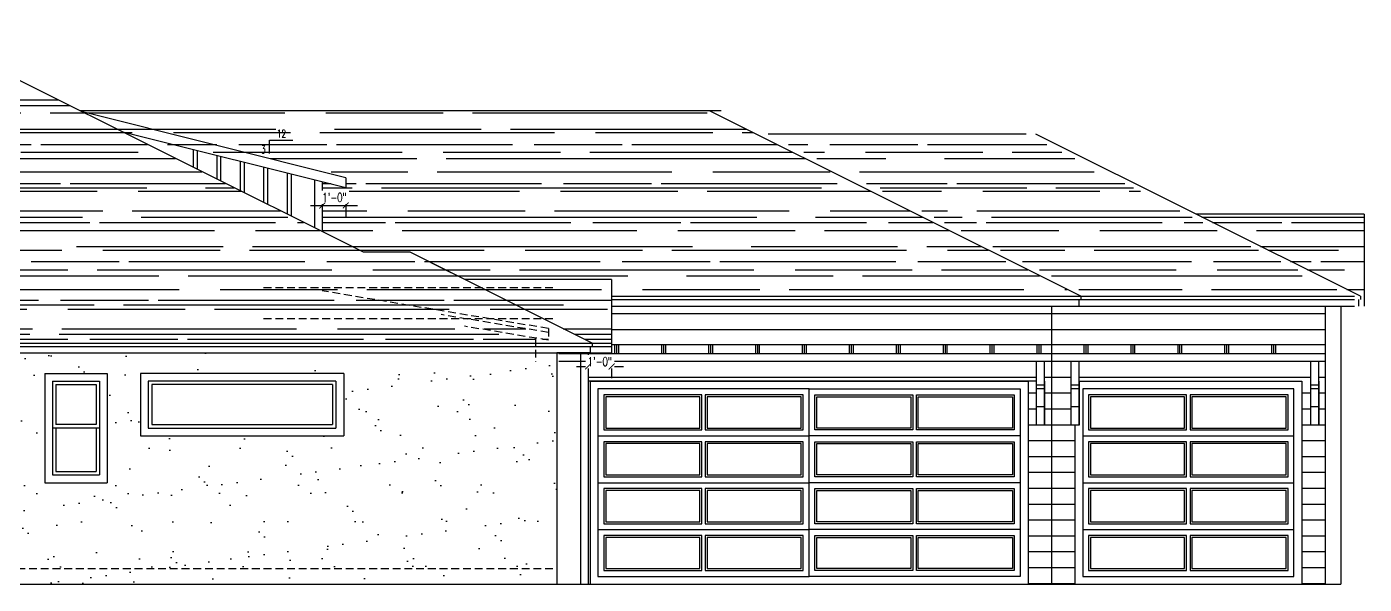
# Model space of a CAD drawing. Header units: inches. Extents: x -25328 to 8149, y -5530 to 4336.
# Drawn here: x -5470 to -4786, y -1588 to -1303 of the extents above; entities that cross this region are included whole.
import ezdxf

# ---------------------------------------------------------------- set-up
doc = ezdxf.new("R2010")
doc.units = ezdxf.units.IN
doc.header["$LTSCALE"] = 16
doc.header["$MEASUREMENT"] = 0
doc.linetypes.add('HIDDEN', pattern=[0.375, 0.25, -0.125])
doc.layers.get('0').update_dxf_attribs({"linetype": 'CONTINUOUS'})
doc.layers.get('DEFPOINTS').update_dxf_attribs({"linetype": 'CONTINUOUS'})
for name, color, linetype in [('CONC', 3, 'CONTINUOUS'), ('DOORS', 1, 'CONTINUOUS'), ('ROOF', 1, 'CONTINUOUS'), ('TEXT', 11, 'CONTINUOUS'), ('wall-external', 6, 'CONTINUOUS'), ('WALLS EXT', 6, 'CONTINUOUS'), ('WALLS INT', 6, 'CONTINUOUS'), ('WINDOWS', 1, 'CONTINUOUS')]:
    doc.layers.add(name, color=color, linetype=linetype)
doc.styles.add('PAYTAS RM', font='romans.shx', dxfattribs={"width": 0.7, "height": 4.5})
doc.styles.add('PAYTS NOTES', font='romans.shx', dxfattribs={"width": 0.7, "height": 4.5})
doc.dimstyles.new('DIM- PAYTAS', dxfattribs={"dimscale": 48, "dimtxt": 0.1, "dimasz": 0.0625, "dimexe": 0.125, "dimexo": 0.125, "dimgap": 0.125, "dimtad": 1, "dimdec": 1, "dimzin": 3, "dimdsep": 46, "dimlunit": 4, "dimtxsty": 'PAYTAS RM', "dimblk": 'ARCHTICK', "dimcen": 0.09, "dimdle": 0.125, "dimclrd": 5, "dimclre": 5, "dimclrt": 11, "dimadec": 0, "dimazin": 0, "dimtfac": 1, "dimtdec": 1, "dimtofl": 0, "dimtmove": 2, "dimatfit": 3, "dimfxl": 0, "dimfrac": 2, "dimtolj": 1, "dimtzin": 3, "dimarcsym": 0})
pattern_1 = [(0, (0, -1490.438), (33, 15), [225, -30, 75, -15]), (0, (19.95, -1482.938), (-15, 19.95), [45, -4.95, 90, -11.25]), (0, (7.5, -1477.688), (78, 10.05), [120, -21, 60, -15])]
pattern_2 = [(0, (0, -1490.438), (0, 8.125), [])]

# ---------------------------------------------------------------- blocks, each defined once
blk = doc.blocks.new('_ArchTick')
at = {"color": 0, "linetype": 'ByBlock', "const_width": 0.15}
blk.add_lwpolyline([(-0.5, -0.5), (0.5, 0.5)], dxfattribs=at)
blk = doc.blocks.new('*D549')
at = {"layer": 'WALLS INT', "color": 5, "lineweight": -2, "transparency": 16777216}
for p, q in [((-5189.28, -1476.87), (-5165.28, -1476.87)), ((-5171.28, -1475.93), (-5171.28, -1482.87)), ((-5183.28, -1480.4), (-5183.28, -1482.87))]:
    blk.add_line(p, q, dxfattribs=at)
at = {"layer": 'WALLS INT', "color": 11, "transparency": 16777216, "insert": (-5177.28, -1474.4), "char_height": 4.5, "attachment_point": 5, "style": 'PAYTAS RM', "bg_fill": 3, "box_fill_scale": 1.25, "bg_fill_color": 256, "bg_fill_true_color": 13158600, "bg_fill_transparency": 0}
blk.add_mtext('\\A1;1\'-0"', dxfattribs=at)
at = {"layer": 'DEFPOINTS', "color": 0, "transparency": 16777216}
for p in [(-5171.28, -1469.93), (-5183.28, -1474.4), (-5171.28, -1476.87)]:
    blk.add_point(p, dxfattribs=at)
at = {"layer": 'WALLS INT', "color": 5, "lineweight": -2, "transparency": 16777216, "xscale": 3, "yscale": 3, "zscale": 3, "rotation": 180}
blk.add_blockref('_ArchTick', (-5183.28, -1476.87), dxfattribs=at)
at = {"layer": 'WALLS INT', "color": 5, "lineweight": -2, "transparency": 16777216, "xscale": 3, "yscale": 3, "zscale": 3}
blk.add_blockref('_ArchTick', (-5171.28, -1476.87), dxfattribs=at)
blk = doc.blocks.new('*D550')
at = {"layer": 'WALLS INT', "color": 5, "lineweight": -2, "transparency": 16777216}
for p, q in [((-5325.28, -1394.44), (-5301.28, -1394.44)), ((-5307.28, -1391.4), (-5307.28, -1400.44)), ((-5319.28, -1397.12), (-5319.28, -1400.44))]:
    blk.add_line(p, q, dxfattribs=at)
at = {"layer": 'WALLS INT', "color": 11, "transparency": 16777216, "insert": (-5313.02, -1390.31), "char_height": 4.5, "attachment_point": 5, "style": 'PAYTAS RM', "bg_fill": 3, "box_fill_scale": 1.25, "bg_fill_color": 256, "bg_fill_true_color": 13158600, "bg_fill_transparency": 0}
blk.add_mtext('\\A1;1\'-0"', dxfattribs=at)
at = {"layer": 'DEFPOINTS', "color": 0, "transparency": 16777216}
for p in [(-5307.28, -1385.4), (-5319.28, -1391.12), (-5307.28, -1394.44)]:
    blk.add_point(p, dxfattribs=at)
at = {"layer": 'WALLS INT', "color": 5, "lineweight": -2, "transparency": 16777216, "xscale": 3, "yscale": 3, "zscale": 3, "rotation": 180}
blk.add_blockref('_ArchTick', (-5319.28, -1394.44), dxfattribs=at)
at = {"layer": 'WALLS INT', "color": 5, "lineweight": -2, "transparency": 16777216, "xscale": 3, "yscale": 3, "zscale": 3}
blk.add_blockref('_ArchTick', (-5307.28, -1394.44), dxfattribs=at)

msp = doc.modelspace()

# ---------------------------------------------------------------- hatches: boundary and pattern name
at = {"layer": 'WALLS INT'}
h = msp.add_hatch(dxfattribs=at)
h.set_pattern_fill('AR-RROOF', color=8, scale=15)
h.set_pattern_definition(pattern_1)
h.paths.add_polyline_path([(-5529.28265457, -1302.92859557), (-5853.28265457, -1464.92859557), (-5210.28265457, -1464.92859557), (-5210.28265457, -1462.34555651), (-5203.62505862, -1463.45515583), (-5203.62505862, -1459.48274334), (-5246.11712951, -1452.40073153), (-5206.33838266, -1452.40073153), (-5274.28265457, -1418.42859557), (-5298.28265457, -1418.42859557)])
h = msp.add_hatch(dxfattribs=at)
h.set_pattern_fill('AR-RROOF', color=8, scale=15)
h.set_pattern_definition(pattern_1)
h.paths.add_polyline_path([(-5171.28265457, -1432.41428433), (-5171.28265457, -1440.92859557), (-4931.28265457, -1440.92859557), (-5121.28265457, -1345.92859557), (-5443.28265457, -1345.92859557), (-5413.86624671, -1360.63679951), (-5307.28265457, -1378.40073153), (-5307.28265457, -1384.40073153), (-5319.28265457, -1382.40073153), (-5319.28265457, -1407.92859557), (-5298.28265457, -1418.42859557), (-5274.28265457, -1418.42859557), (-5253.28265457, -1428.92859557), (-5246.31127706, -1432.41428433)])
h = msp.add_hatch(dxfattribs=at)
h.set_pattern_fill('AR-RROOF', color=8, scale=15)
h.set_pattern_definition(pattern_1)
h.paths.add_polyline_path([(-4959.28265457, -1357.92859557), (-5091.28265457, -1357.92859557), (-4925.28265457, -1440.92859557), (-4793.28265457, -1440.92859557)])
h = msp.add_hatch(dxfattribs=at)
h.set_pattern_fill('AR-RROOF', color=8, scale=15)
h.set_pattern_definition([(0, (5, -1490.438), (33, 15), [225, -30, 75, -15]), (0, (24.95, -1482.938), (-15, 19.95), [45, -4.95, 90, -11.25]), (0, (12.5, -1477.688), (78, 10.05), [120, -21, 60, -15])])
h.paths.add_polyline_path([(-4786.28265457, -1398.88629231), (-4872.3672611, -1398.88629231), (-4788.28265457, -1440.92859557), (-4786.28265457, -1440.92859557)])
h = msp.add_hatch(dxfattribs=at)
h.set_pattern_fill('AR-RROOF', color=8, scale=15)
h.set_pattern_definition(pattern_1)
h.paths.add_polyline_path([(-5181.28265457, -1464.92859557), (-5171.28265457, -1464.92859557), (-5171.28265457, -1432.41428433), (-5246.31127706, -1432.41428433)])
h = msp.add_hatch(dxfattribs=at)
h.set_pattern_fill('LINE', color=8, scale=65)
h.set_pattern_definition(pattern_2)
h.paths.add_polyline_path([(-4813.52541209, -1474.40073153), (-4932.1902241, -1474.40073153), (-4932.1902241, -1484.40073153), (-4818.28265457, -1484.40073153), (-4818.28265457, -1588.40073153), (-4806.28265457, -1588.40073153), (-4806.28265457, -1474.40073153), (-4809.52541209, -1474.40073153), (-4809.52541209, -1506.90073153), (-4813.52541209, -1506.90073153)])
h.paths.add_polyline_path([(-4806.28265457, -1445.92859557), (-4946.28265457, -1445.92859557), (-4946.28265457, -1465.84555651), (-4806.28265457, -1465.84555651)])
h.paths.add_polyline_path([(-4953.89596466, -1474.40073153), (-5183.28265457, -1474.40073153), (-5183.28265457, -1484.40073153), (-4953.89596466, -1484.40073153)])
h.paths.add_polyline_path([(-4946.28265457, -1474.40073153), (-4949.89596466, -1474.40073153), (-4949.89596466, -1506.90073153), (-4953.89596466, -1506.90073153), (-4953.89596466, -1484.40073153), (-4958.28265457, -1484.40073153), (-4958.28265457, -1588.40073153), (-4946.28265457, -1588.40073153)])
h.paths.add_polyline_path([(-4934.28265457, -1506.90073153), (-4936.1902241, -1506.90073153), (-4936.1902241, -1474.40073153), (-4946.28265457, -1474.40073153), (-4946.28265457, -1588.40073153), (-4934.28265457, -1588.40073153)])
h = msp.add_hatch(dxfattribs=at)
h.set_pattern_fill('LINE', color=8, scale=65)
h.set_pattern_definition(pattern_2)
h.paths.add_polyline_path([(-5171.28265457, -1445.92859557), (-5171.28265457, -1465.84555651), (-4946.28265457, -1465.84555651), (-4946.28265457, -1445.92859557)])
h = msp.add_hatch(dxfattribs=at)
h.set_pattern_fill('AR-SAND', color=8, scale=15)
h.set_pattern_definition([(37.5, (0, -1490.438), (-0.9449, 28.90236), [0, -22.8, 0, -25.5, 0, -24.375]), (7.5, (0, -1490.438), (26.54665, 42.3322), [0, -12.3, 0, -20.55, 0, -7.875]), (327.5, (-18.45, -1490.438), (46.71213, 0.08489), [0, -7.5, 0, -27, 0, -35.25]), (317.5, (-18.45, -1490.438), (45.0919, 13.16513), [0, -3.75, 0, -17.7, 0, -20.25])])
h.paths.add_polyline_path([(-5199.28265457, -1580.40073153), (-5199.28265457, -1469.92859557), (-5835.28265457, -1469.92859557), (-5835.28265457, -1580.40073153)])
h.paths.add_polyline_path([(-5771.28265457, -1572.40073153), (-5815.28265457, -1572.40073153), (-5815.28265457, -1480.40073153), (-5771.28265457, -1480.40073153)], flags=16)
h.paths.add_polyline_path([(-5775.28265457, -1568.40073153), (-5811.28265457, -1568.40073153), (-5811.28265457, -1484.40073153), (-5775.28265457, -1484.40073153)], flags=0)
h.paths.add_polyline_path([(-5776.78265457, -1527.90073153), (-5776.78265457, -1566.90073153), (-5809.78265457, -1566.90073153), (-5809.78265457, -1527.90073153)], flags=0)
h.paths.add_polyline_path([(-5776.78265457, -1526.40073153), (-5809.78265457, -1526.40073153), (-5809.78265457, -1485.90073153), (-5776.78265457, -1485.90073153)], flags=0)
h.paths.add_polyline_path([(-5461.28265457, -1536.40073153), (-5461.28265457, -1480.40073153), (-5429.28265457, -1480.40073153), (-5429.28265457, -1536.40073153)], flags=16)
h.paths.add_polyline_path([(-5457.28265457, -1532.40073153), (-5457.28265457, -1484.40073153), (-5433.28265457, -1484.40073153), (-5433.28265457, -1532.40073153)], flags=0)
h.paths.add_polyline_path([(-5455.53265457, -1530.65073153), (-5455.53265457, -1508.40073153), (-5435.03265457, -1508.40073153), (-5435.03265457, -1530.65073153)], flags=0)
h.paths.add_polyline_path([(-5455.53265457, -1506.65073153), (-5455.53265457, -1486.15073153), (-5435.03265457, -1486.15073153), (-5435.03265457, -1506.65073153)], flags=0)
h.paths.add_polyline_path([(-5412.29946968, -1512.40073153), (-5412.29946968, -1480.40073153), (-5308.29946968, -1480.40073153), (-5308.29946968, -1512.40073153)], flags=16)
h.paths.add_polyline_path([(-5408.29946968, -1508.40073153), (-5408.29946968, -1484.40073153), (-5312.29946968, -1484.40073153), (-5312.29946968, -1508.40073153)], flags=0)
h.paths.add_polyline_path([(-5406.54946968, -1506.65073153), (-5406.54946968, -1486.15073153), (-5314.04946968, -1486.15073153), (-5314.04946968, -1506.65073153)], flags=0)
h.paths.add_polyline_path([(-5199.28265457, -1588.40073153), (-5199.28265457, -1580.40073153), (-5835.28265457, -1580.40073153), (-5835.28265457, -1588.40073153)])

# ---------------------------------------------------------------- linework, layer by layer
at = {"layer": 'CONC', "color": 8, "linetype": 'HIDDEN'}
for p, q in [((-5349.28265457, -1436.40073153), (-5199.28265457, -1436.40073153)), ((-5349.28265457, -1452.40073153), (-5199.28265457, -1452.40073153)), ((-5835.28265457, -1580.40073153), (-5199.28265457, -1580.40073153))]:
    msp.add_line(p, q, dxfattribs=at)
at = {"layer": 'CONC'}
msp.add_line((-5877.28265457, -1588.40073153), (-4798.28265457, -1588.40073153), dxfattribs=at)
at = {"layer": 'DOORS', "color": 165}
for p, q in [((-5115.28265457, -1345.92859557), (-5443.28265457, -1345.92859557)), ((-4931.28265457, -1440.92859557), (-5121.28265457, -1345.92859557)), ((-4959.28265457, -1357.92859557), (-5091.28265457, -1357.92859557)), ((-4788.28265457, -1440.92859557), (-4954.28265457, -1357.92859557)), ((-5385.28265457, -1365.90073153), (-5385.28265457, -1374.92859557)), ((-5383.28265457, -1366.40073153), (-5383.28265457, -1375.92859557)), ((-5395.28265457, -1369.73406486), (-5395.28265457, -1369.92859557)), ((-5373.28265457, -1368.90073153), (-5373.28265457, -1380.92859557)), ((-5371.28265457, -1369.40073153), (-5371.28265457, -1381.92859557)), ((-5361.28265457, -1371.90073153), (-5361.28265457, -1386.92859557)), ((-5359.28265457, -1372.40073153), (-5359.28265457, -1387.92859557)), ((-5349.28265457, -1374.90073153), (-5349.28265457, -1392.92859557)), ((-5347.28265457, -1375.40073153), (-5347.28265457, -1393.92859557)), ((-5337.28265457, -1377.90073153), (-5337.28265457, -1398.92859557)), ((-5335.28265457, -1378.40073153), (-5335.28265457, -1399.92859557)), ((-5323.28265457, -1381.73406486), (-5323.28265457, -1405.92859557)), ((-5307.28265457, -1380.2468495), (-5307.28265457, -1385.40073153)), ((-5319.28265457, -1382.40073153), (-5319.28265457, -1407.92859557)), ((-4786.28265457, -1398.88629231), (-4872.3672611, -1398.88629231)), ((-4786.28265457, -1398.88629231), (-4786.28265457, -1445.92859557)), ((-5171.28265457, -1440.92859557), (-4791.28265457, -1440.92859557)), ((-5171.28265457, -1442.60564656), (-4791.28265457, -1442.60564656)), ((-4932.28265457, -1442.60564656), (-4932.28265457, -1445.92859557)), ((-4931.28265457, -1440.92859557), (-4931.28265457, -1442.60564656)), ((-4789.28265457, -1442.60564656), (-4789.28265457, -1445.92859557)), ((-4788.28265457, -1440.92859557), (-4788.28265457, -1442.60564656)), ((-5171.28265457, -1445.92859557), (-4791.28265457, -1445.92859557)), ((-4946.28265457, -1445.92859557), (-4946.28265457, -1588.40073153)), ((-4806.28265457, -1445.92859557), (-4806.28265457, -1588.40073153)), ((-4798.28265457, -1445.92859557), (-4798.28265457, -1588.40073153)), ((-4798.28265457, -1445.92859557), (-4798.28265457, -1588.40073153)), ((-4806.28265457, -1470.34555651), (-5198.28265457, -1470.34555651)), ((-4806.28265457, -1465.84555651), (-5171.28265457, -1465.84555651)), ((-4953.72711902, -1465.84555651), (-4953.72711902, -1470.34555651)), ((-4952.72711902, -1465.84555651), (-4952.72711902, -1470.34555651)), ((-4951.72711902, -1465.84555651), (-4951.72711902, -1470.34555651)), ((-4929.72711902, -1465.84555651), (-4929.72711902, -1470.34555651)), ((-4928.72711902, -1465.84555651), (-4928.72711902, -1470.34555651)), ((-4927.72711902, -1465.84555651), (-4927.72711902, -1470.34555651)), ((-4905.72711902, -1465.84555651), (-4905.72711902, -1470.34555651)), ((-4904.72711902, -1465.84555651), (-4904.72711902, -1470.34555651)), ((-4903.72711902, -1465.84555651), (-4903.72711902, -1470.34555651)), ((-4881.72711902, -1465.84555651), (-4881.72711902, -1470.34555651)), ((-4880.72711902, -1465.84555651), (-4880.72711902, -1470.34555651)), ((-4879.72711902, -1465.84555651), (-4879.72711902, -1470.34555651)), ((-4857.72711902, -1465.84555651), (-4857.72711902, -1470.34555651)), ((-4856.72711902, -1465.84555651), (-4856.72711902, -1470.34555651)), ((-4855.72711902, -1465.84555651), (-4855.72711902, -1470.34555651)), ((-4833.72711902, -1465.84555651), (-4833.72711902, -1470.34555651)), ((-4832.72711902, -1465.84555651), (-4832.72711902, -1470.34555651)), ((-4831.72711902, -1465.84555651), (-4831.72711902, -1470.34555651)), ((-4806.28265457, -1474.40073153), (-5198.28265457, -1474.40073153)), ((-4953.89596466, -1506.90073153), (-4953.89596466, -1474.40073153)), ((-4949.89596466, -1506.90073153), (-4949.89596466, -1474.40073153)), ((-4936.1902241, -1506.90073153), (-4936.1902241, -1474.40073153)), ((-4932.1902241, -1506.90073153), (-4932.1902241, -1474.40073153)), ((-4813.52541209, -1506.90073153), (-4813.52541209, -1474.40073153)), ((-4809.52541209, -1506.90073153), (-4809.52541209, -1474.40073153)), ((-5182.28265457, -1484.40073153), (-4958.28265457, -1484.40073153)), ((-5182.28265457, -1484.40073153), (-5182.28265457, -1588.40073153)), ((-4958.28265457, -1484.40073153), (-4958.28265457, -1588.40073153)), ((-4949.89596466, -1484.40073153), (-4949.89596466, -1506.90073153)), ((-4932.1902241, -1484.40073153), (-4818.28265457, -1484.40073153)), ((-4932.1902241, -1484.40073153), (-4932.1902241, -1506.90073153)), ((-4818.28265457, -1484.40073153), (-4818.28265457, -1588.40073153)), ((-4809.52541209, -1484.40073153), (-4809.52541209, -1506.90073153)), ((-5178.28265457, -1488.40073153), (-5178.28265457, -1584.40073153)), ((-5070.28265457, -1488.40073153), (-5178.28265457, -1488.40073153)), ((-5125.15765457, -1491.40073153), (-5175.28265457, -1491.40073153)), ((-5175.28265457, -1491.40073153), (-5175.28265457, -1509.40073153)), ((-5125.15765457, -1509.40073153), (-5125.15765457, -1491.40073153)), ((-5073.28265457, -1491.40073153), (-5123.40765457, -1491.40073153)), ((-5123.40765457, -1491.40073153), (-5123.40765457, -1509.40073153)), ((-5073.28265457, -1509.40073153), (-5073.28265457, -1491.40073153)), ((-5070.28265457, -1584.40073153), (-5070.28265457, -1488.40073153)), ((-5070.28265457, -1488.40073153), (-4962.28265457, -1488.40073153)), ((-5067.28265457, -1491.40073153), (-5017.15765457, -1491.40073153)), ((-5067.28265457, -1509.40073153), (-5067.28265457, -1491.40073153)), ((-5017.15765457, -1491.40073153), (-5017.15765457, -1509.40073153)), ((-5015.40765457, -1491.40073153), (-4965.28265457, -1491.40073153)), ((-5015.40765457, -1509.40073153), (-5015.40765457, -1491.40073153)), ((-4965.28265457, -1491.40073153), (-4965.28265457, -1509.40073153)), ((-4962.28265457, -1488.40073153), (-4962.28265457, -1584.40073153)), ((-4953.89596466, -1486.27573153), (-4949.89596466, -1486.27573153)), ((-4953.89596466, -1488.15073153), (-4949.89596466, -1488.15073153)), ((-4936.1902241, -1486.27573153), (-4932.1902241, -1486.27573153)), ((-4936.1902241, -1488.15073153), (-4932.1902241, -1488.15073153)), ((-4930.28265457, -1488.40073153), (-4930.28265457, -1584.40073153)), ((-4822.28265457, -1488.40073153), (-4930.28265457, -1488.40073153)), ((-4877.15765457, -1491.40073153), (-4927.28265457, -1491.40073153)), ((-4927.28265457, -1491.40073153), (-4927.28265457, -1509.40073153)), ((-4877.15765457, -1509.40073153), (-4877.15765457, -1491.40073153)), ((-4825.28265457, -1491.40073153), (-4875.40765457, -1491.40073153)), ((-4875.40765457, -1491.40073153), (-4875.40765457, -1509.40073153)), ((-4825.28265457, -1509.40073153), (-4825.28265457, -1491.40073153)), ((-4822.28265457, -1584.40073153), (-4822.28265457, -1488.40073153)), ((-4813.52541209, -1486.27573153), (-4809.52541209, -1486.27573153)), ((-4813.52541209, -1488.15073153), (-4809.52541209, -1488.15073153)), ((-5126.15765457, -1492.40073153), (-5174.28265457, -1492.40073153)), ((-5174.28265457, -1492.40073153), (-5174.28265457, -1508.40073153)), ((-5126.15765457, -1508.40073153), (-5126.15765457, -1492.40073153)), ((-5074.28265457, -1492.40073153), (-5122.40765457, -1492.40073153)), ((-5122.40765457, -1492.40073153), (-5122.40765457, -1508.40073153)), ((-5074.28265457, -1508.40073153), (-5074.28265457, -1492.40073153)), ((-5066.28265457, -1492.40073153), (-5018.15765457, -1492.40073153)), ((-5066.28265457, -1508.40073153), (-5066.28265457, -1492.40073153)), ((-5018.15765457, -1492.40073153), (-5018.15765457, -1508.40073153)), ((-5014.40765457, -1492.40073153), (-4966.28265457, -1492.40073153)), ((-5014.40765457, -1508.40073153), (-5014.40765457, -1492.40073153)), ((-4966.28265457, -1492.40073153), (-4966.28265457, -1508.40073153)), ((-4949.89596466, -1497.52573153), (-4953.89596466, -1497.52573153)), ((-4932.1902241, -1497.52573153), (-4936.1902241, -1497.52573153)), ((-4878.15765457, -1492.40073153), (-4926.28265457, -1492.40073153)), ((-4926.28265457, -1492.40073153), (-4926.28265457, -1508.40073153)), ((-4878.15765457, -1508.40073153), (-4878.15765457, -1492.40073153)), ((-4826.28265457, -1492.40073153), (-4874.40765457, -1492.40073153)), ((-4874.40765457, -1492.40073153), (-4874.40765457, -1508.40073153)), ((-4826.28265457, -1508.40073153), (-4826.28265457, -1492.40073153)), ((-4809.52541209, -1497.52573153), (-4813.52541209, -1497.52573153)), ((-5175.28265457, -1509.40073153), (-5125.15765457, -1509.40073153)), ((-5174.28265457, -1508.40073153), (-5126.15765457, -1508.40073153)), ((-5123.40765457, -1509.40073153), (-5073.28265457, -1509.40073153)), ((-5122.40765457, -1508.40073153), (-5074.28265457, -1508.40073153)), ((-5017.15765457, -1509.40073153), (-5067.28265457, -1509.40073153)), ((-5018.15765457, -1508.40073153), (-5066.28265457, -1508.40073153)), ((-4965.28265457, -1509.40073153), (-5015.40765457, -1509.40073153)), ((-4966.28265457, -1508.40073153), (-5014.40765457, -1508.40073153)), ((-4949.89596466, -1506.90073153), (-4953.89596466, -1506.90073153)), ((-4932.1902241, -1506.90073153), (-4936.1902241, -1506.90073153)), ((-4934.28265457, -1506.90073153), (-4934.28265457, -1588.40073153)), ((-4927.28265457, -1509.40073153), (-4877.15765457, -1509.40073153)), ((-4926.28265457, -1508.40073153), (-4878.15765457, -1508.40073153)), ((-4875.40765457, -1509.40073153), (-4825.28265457, -1509.40073153)), ((-4874.40765457, -1508.40073153), (-4826.28265457, -1508.40073153)), ((-4809.52541209, -1506.90073153), (-4813.52541209, -1506.90073153)), ((-5178.28265457, -1512.40073153), (-5070.28265457, -1512.40073153)), ((-5125.15765457, -1515.40073153), (-5175.28265457, -1515.40073153)), ((-5175.28265457, -1515.40073153), (-5175.28265457, -1533.40073153)), ((-5126.15765457, -1516.40073153), (-5174.28265457, -1516.40073153)), ((-5174.28265457, -1516.40073153), (-5174.28265457, -1532.40073153)), ((-5126.15765457, -1532.40073153), (-5126.15765457, -1516.40073153)), ((-5125.15765457, -1533.40073153), (-5125.15765457, -1515.40073153)), ((-5073.28265457, -1515.40073153), (-5123.40765457, -1515.40073153)), ((-5123.40765457, -1515.40073153), (-5123.40765457, -1533.40073153)), ((-5074.28265457, -1516.40073153), (-5122.40765457, -1516.40073153)), ((-5122.40765457, -1516.40073153), (-5122.40765457, -1532.40073153)), ((-5074.28265457, -1532.40073153), (-5074.28265457, -1516.40073153)), ((-5073.28265457, -1533.40073153), (-5073.28265457, -1515.40073153)), ((-4962.28265457, -1512.40073153), (-5070.28265457, -1512.40073153)), ((-5067.28265457, -1515.40073153), (-5017.15765457, -1515.40073153)), ((-5067.28265457, -1533.40073153), (-5067.28265457, -1515.40073153)), ((-5066.28265457, -1516.40073153), (-5018.15765457, -1516.40073153)), ((-5066.28265457, -1532.40073153), (-5066.28265457, -1516.40073153)), ((-5018.15765457, -1516.40073153), (-5018.15765457, -1532.40073153)), ((-5017.15765457, -1515.40073153), (-5017.15765457, -1533.40073153)), ((-5015.40765457, -1515.40073153), (-4965.28265457, -1515.40073153)), ((-5015.40765457, -1533.40073153), (-5015.40765457, -1515.40073153)), ((-5014.40765457, -1516.40073153), (-4966.28265457, -1516.40073153)), ((-5014.40765457, -1532.40073153), (-5014.40765457, -1516.40073153)), ((-4966.28265457, -1516.40073153), (-4966.28265457, -1532.40073153)), ((-4965.28265457, -1515.40073153), (-4965.28265457, -1533.40073153)), ((-4930.28265457, -1512.40073153), (-4822.28265457, -1512.40073153)), ((-4877.15765457, -1515.40073153), (-4927.28265457, -1515.40073153)), ((-4927.28265457, -1515.40073153), (-4927.28265457, -1533.40073153)), ((-4878.15765457, -1516.40073153), (-4926.28265457, -1516.40073153)), ((-4926.28265457, -1516.40073153), (-4926.28265457, -1532.40073153)), ((-4878.15765457, -1532.40073153), (-4878.15765457, -1516.40073153)), ((-4877.15765457, -1533.40073153), (-4877.15765457, -1515.40073153)), ((-4825.28265457, -1515.40073153), (-4875.40765457, -1515.40073153)), ((-4875.40765457, -1515.40073153), (-4875.40765457, -1533.40073153)), ((-4826.28265457, -1516.40073153), (-4874.40765457, -1516.40073153)), ((-4874.40765457, -1516.40073153), (-4874.40765457, -1532.40073153)), ((-4826.28265457, -1532.40073153), (-4826.28265457, -1516.40073153)), ((-4825.28265457, -1533.40073153), (-4825.28265457, -1515.40073153)), ((-5174.28265457, -1532.40073153), (-5126.15765457, -1532.40073153)), ((-5122.40765457, -1532.40073153), (-5074.28265457, -1532.40073153)), ((-5018.15765457, -1532.40073153), (-5066.28265457, -1532.40073153)), ((-4966.28265457, -1532.40073153), (-5014.40765457, -1532.40073153)), ((-4926.28265457, -1532.40073153), (-4878.15765457, -1532.40073153)), ((-4874.40765457, -1532.40073153), (-4826.28265457, -1532.40073153)), ((-5178.28265457, -1536.40073153), (-5070.28265457, -1536.40073153)), ((-5175.28265457, -1533.40073153), (-5125.15765457, -1533.40073153)), ((-5125.15765457, -1539.40073153), (-5175.28265457, -1539.40073153)), ((-5175.28265457, -1539.40073153), (-5175.28265457, -1557.40073153)), ((-5125.15765457, -1557.40073153), (-5125.15765457, -1539.40073153)), ((-5123.40765457, -1533.40073153), (-5073.28265457, -1533.40073153)), ((-5073.28265457, -1539.40073153), (-5123.40765457, -1539.40073153)), ((-5123.40765457, -1539.40073153), (-5123.40765457, -1557.40073153)), ((-5073.28265457, -1557.40073153), (-5073.28265457, -1539.40073153)), ((-4962.28265457, -1536.40073153), (-5070.28265457, -1536.40073153)), ((-5017.15765457, -1533.40073153), (-5067.28265457, -1533.40073153)), ((-5067.28265457, -1539.40073153), (-5017.15765457, -1539.40073153)), ((-5067.28265457, -1557.40073153), (-5067.28265457, -1539.40073153)), ((-5017.15765457, -1539.40073153), (-5017.15765457, -1557.40073153)), ((-4965.28265457, -1533.40073153), (-5015.40765457, -1533.40073153)), ((-5015.40765457, -1539.40073153), (-4965.28265457, -1539.40073153)), ((-5015.40765457, -1557.40073153), (-5015.40765457, -1539.40073153)), ((-4965.28265457, -1539.40073153), (-4965.28265457, -1557.40073153)), ((-4930.28265457, -1536.40073153), (-4822.28265457, -1536.40073153)), ((-4927.28265457, -1533.40073153), (-4877.15765457, -1533.40073153)), ((-4877.15765457, -1539.40073153), (-4927.28265457, -1539.40073153)), ((-4927.28265457, -1539.40073153), (-4927.28265457, -1557.40073153)), ((-4877.15765457, -1557.40073153), (-4877.15765457, -1539.40073153)), ((-4875.40765457, -1533.40073153), (-4825.28265457, -1533.40073153)), ((-4825.28265457, -1539.40073153), (-4875.40765457, -1539.40073153)), ((-4875.40765457, -1539.40073153), (-4875.40765457, -1557.40073153)), ((-4825.28265457, -1557.40073153), (-4825.28265457, -1539.40073153)), ((-5126.15765457, -1540.40073153), (-5174.28265457, -1540.40073153)), ((-5174.28265457, -1540.40073153), (-5174.28265457, -1556.40073153)), ((-5126.15765457, -1556.40073153), (-5126.15765457, -1540.40073153)), ((-5074.28265457, -1540.40073153), (-5122.40765457, -1540.40073153)), ((-5122.40765457, -1540.40073153), (-5122.40765457, -1556.40073153)), ((-5074.28265457, -1556.40073153), (-5074.28265457, -1540.40073153)), ((-5066.28265457, -1540.40073153), (-5018.15765457, -1540.40073153)), ((-5066.28265457, -1556.40073153), (-5066.28265457, -1540.40073153)), ((-5018.15765457, -1540.40073153), (-5018.15765457, -1556.40073153)), ((-5014.40765457, -1540.40073153), (-4966.28265457, -1540.40073153)), ((-5014.40765457, -1556.40073153), (-5014.40765457, -1540.40073153)), ((-4966.28265457, -1540.40073153), (-4966.28265457, -1556.40073153)), ((-4878.15765457, -1540.40073153), (-4926.28265457, -1540.40073153)), ((-4926.28265457, -1540.40073153), (-4926.28265457, -1556.40073153)), ((-4878.15765457, -1556.40073153), (-4878.15765457, -1540.40073153)), ((-4826.28265457, -1540.40073153), (-4874.40765457, -1540.40073153)), ((-4874.40765457, -1540.40073153), (-4874.40765457, -1556.40073153)), ((-4826.28265457, -1556.40073153), (-4826.28265457, -1540.40073153)), ((-5175.28265457, -1557.40073153), (-5125.15765457, -1557.40073153)), ((-5174.28265457, -1556.40073153), (-5126.15765457, -1556.40073153)), ((-5123.40765457, -1557.40073153), (-5073.28265457, -1557.40073153)), ((-5122.40765457, -1556.40073153), (-5074.28265457, -1556.40073153)), ((-5017.15765457, -1557.40073153), (-5067.28265457, -1557.40073153)), ((-5018.15765457, -1556.40073153), (-5066.28265457, -1556.40073153)), ((-4965.28265457, -1557.40073153), (-5015.40765457, -1557.40073153)), ((-4966.28265457, -1556.40073153), (-5014.40765457, -1556.40073153)), ((-4927.28265457, -1557.40073153), (-4877.15765457, -1557.40073153)), ((-4926.28265457, -1556.40073153), (-4878.15765457, -1556.40073153)), ((-4875.40765457, -1557.40073153), (-4825.28265457, -1557.40073153)), ((-4874.40765457, -1556.40073153), (-4826.28265457, -1556.40073153)), ((-5178.28265457, -1560.40073153), (-5070.28265457, -1560.40073153)), ((-5125.15765457, -1563.40073153), (-5175.28265457, -1563.40073153)), ((-5175.28265457, -1563.40073153), (-5175.28265457, -1581.40073153)), ((-5126.15765457, -1564.40073153), (-5174.28265457, -1564.40073153)), ((-5174.28265457, -1564.40073153), (-5174.28265457, -1580.40073153)), ((-5126.15765457, -1580.40073153), (-5126.15765457, -1564.40073153)), ((-5125.15765457, -1581.40073153), (-5125.15765457, -1563.40073153)), ((-5073.28265457, -1563.40073153), (-5123.40765457, -1563.40073153)), ((-5123.40765457, -1563.40073153), (-5123.40765457, -1581.40073153)), ((-5074.28265457, -1564.40073153), (-5122.40765457, -1564.40073153)), ((-5122.40765457, -1564.40073153), (-5122.40765457, -1580.40073153)), ((-5074.28265457, -1580.40073153), (-5074.28265457, -1564.40073153)), ((-5073.28265457, -1581.40073153), (-5073.28265457, -1563.40073153)), ((-4962.28265457, -1560.40073153), (-5070.28265457, -1560.40073153)), ((-5067.28265457, -1563.40073153), (-5017.15765457, -1563.40073153)), ((-5067.28265457, -1581.40073153), (-5067.28265457, -1563.40073153)), ((-5066.28265457, -1564.40073153), (-5018.15765457, -1564.40073153)), ((-5066.28265457, -1580.40073153), (-5066.28265457, -1564.40073153)), ((-5018.15765457, -1564.40073153), (-5018.15765457, -1580.40073153)), ((-5017.15765457, -1563.40073153), (-5017.15765457, -1581.40073153)), ((-5015.40765457, -1563.40073153), (-4965.28265457, -1563.40073153)), ((-5015.40765457, -1581.40073153), (-5015.40765457, -1563.40073153)), ((-5014.40765457, -1564.40073153), (-4966.28265457, -1564.40073153)), ((-5014.40765457, -1580.40073153), (-5014.40765457, -1564.40073153)), ((-4966.28265457, -1564.40073153), (-4966.28265457, -1580.40073153)), ((-4965.28265457, -1563.40073153), (-4965.28265457, -1581.40073153)), ((-4930.28265457, -1560.40073153), (-4822.28265457, -1560.40073153)), ((-4877.15765457, -1563.40073153), (-4927.28265457, -1563.40073153)), ((-4927.28265457, -1563.40073153), (-4927.28265457, -1581.40073153)), ((-4878.15765457, -1564.40073153), (-4926.28265457, -1564.40073153)), ((-4926.28265457, -1564.40073153), (-4926.28265457, -1580.40073153)), ((-4878.15765457, -1580.40073153), (-4878.15765457, -1564.40073153)), ((-4877.15765457, -1581.40073153), (-4877.15765457, -1563.40073153)), ((-4825.28265457, -1563.40073153), (-4875.40765457, -1563.40073153)), ((-4875.40765457, -1563.40073153), (-4875.40765457, -1581.40073153)), ((-4826.28265457, -1564.40073153), (-4874.40765457, -1564.40073153)), ((-4874.40765457, -1564.40073153), (-4874.40765457, -1580.40073153)), ((-4826.28265457, -1580.40073153), (-4826.28265457, -1564.40073153)), ((-4825.28265457, -1581.40073153), (-4825.28265457, -1563.40073153)), ((-5174.28265457, -1580.40073153), (-5126.15765457, -1580.40073153)), ((-5122.40765457, -1580.40073153), (-5074.28265457, -1580.40073153)), ((-5018.15765457, -1580.40073153), (-5066.28265457, -1580.40073153)), ((-4966.28265457, -1580.40073153), (-5014.40765457, -1580.40073153)), ((-4926.28265457, -1580.40073153), (-4878.15765457, -1580.40073153)), ((-4874.40765457, -1580.40073153), (-4826.28265457, -1580.40073153)), ((-5178.28265457, -1584.40073153), (-5070.28265457, -1584.40073153)), ((-5175.28265457, -1581.40073153), (-5125.15765457, -1581.40073153)), ((-5123.40765457, -1581.40073153), (-5073.28265457, -1581.40073153)), ((-4962.28265457, -1584.40073153), (-5070.28265457, -1584.40073153)), ((-5017.15765457, -1581.40073153), (-5067.28265457, -1581.40073153)), ((-4965.28265457, -1581.40073153), (-5015.40765457, -1581.40073153)), ((-4930.28265457, -1584.40073153), (-4822.28265457, -1584.40073153)), ((-4927.28265457, -1581.40073153), (-4877.15765457, -1581.40073153)), ((-4875.40765457, -1581.40073153), (-4825.28265457, -1581.40073153))]:
    msp.add_line(p, q, dxfattribs=at)
at = {"layer": 'ROOF', "color": 6}
for p, q in [((-5298.28265457, -1418.42859557), (-5529.28265457, -1302.92859557)), ((-5181.28265457, -1464.92859557), (-5274.28265457, -1418.42859557)), ((-5253.28265457, -1428.92859557), (-5274.28265457, -1418.42859557)), ((-5182.28265457, -1469.92859557), (-5199.28265457, -1469.92859557)), ((-5182.28265457, -1466.60564656), (-5182.28265457, -1469.92859557)), ((-5181.28265457, -1464.92859557), (-5181.28265457, -1466.60564656))]:
    msp.add_line(p, q, dxfattribs=at)
at = {"layer": 'wall-external', "color": 8}
for p, q in [((-5169.72711902, -1465.84555651), (-5169.72711902, -1470.34555651)), ((-5168.72711902, -1465.84555651), (-5168.72711902, -1470.34555651)), ((-5167.72711902, -1465.84555651), (-5167.72711902, -1470.34555651)), ((-5145.72711902, -1465.84555651), (-5145.72711902, -1470.34555651)), ((-5144.72711902, -1465.84555651), (-5144.72711902, -1470.34555651)), ((-5143.72711902, -1465.84555651), (-5143.72711902, -1470.34555651)), ((-5121.72711902, -1465.84555651), (-5121.72711902, -1470.34555651)), ((-5120.72711902, -1465.84555651), (-5120.72711902, -1470.34555651)), ((-5119.72711902, -1465.84555651), (-5119.72711902, -1470.34555651)), ((-5097.72711902, -1465.84555651), (-5097.72711902, -1470.34555651)), ((-5096.72711902, -1465.84555651), (-5096.72711902, -1470.34555651)), ((-5095.72711902, -1465.84555651), (-5095.72711902, -1470.34555651)), ((-5073.72711902, -1465.84555651), (-5073.72711902, -1470.34555651)), ((-5072.72711902, -1465.84555651), (-5072.72711902, -1470.34555651)), ((-5071.72711902, -1465.84555651), (-5071.72711902, -1470.34555651)), ((-5049.72711902, -1465.84555651), (-5049.72711902, -1470.34555651)), ((-5048.72711902, -1465.84555651), (-5048.72711902, -1470.34555651)), ((-5047.72711902, -1465.84555651), (-5047.72711902, -1470.34555651)), ((-5025.72711902, -1465.84555651), (-5025.72711902, -1470.34555651)), ((-5024.72711902, -1465.84555651), (-5024.72711902, -1470.34555651)), ((-5023.72711902, -1465.84555651), (-5023.72711902, -1470.34555651)), ((-5001.72711902, -1465.84555651), (-5001.72711902, -1470.34555651)), ((-5000.72711902, -1465.84555651), (-5000.72711902, -1470.34555651)), ((-4999.72711902, -1465.84555651), (-4999.72711902, -1470.34555651)), ((-4977.72711902, -1465.84555651), (-4977.72711902, -1470.34555651)), ((-4976.72711902, -1465.84555651), (-4976.72711902, -1470.34555651)), ((-4975.72711902, -1465.84555651), (-4975.72711902, -1470.34555651))]:
    msp.add_line(p, q, dxfattribs=at)
at = {"layer": 'WALLS EXT'}
for p, q in [((-5895.28265457, -1464.92859557), (-5171.28265457, -1464.92859557)), ((-5895.28265457, -1466.60564656), (-5171.28265457, -1466.60564656)), ((-5894.28265457, -1469.92859557), (-5171.28265457, -1469.92859557))]:
    msp.add_line(p, q, dxfattribs=at)
at = {"layer": 'WALLS INT'}
for p, q in [((-5307.28265457, -1380.2468495), (-5442.00963888, -1346.56510342)), ((-5307.28265457, -1385.40073153), (-5421.39411075, -1356.87286748)), ((-5346.37010538, -1367.81814229), (-5346.37010538, -1361.05972588)), ((-5346.37010538, -1361.05972588), (-5334.37010538, -1361.05972588)), ((-5274.28265457, -1418.42859557), (-5298.28265457, -1418.42859557)), ((-5171.28265457, -1432.41428433), (-5246.31127706, -1432.41428433)), ((-5171.28265457, -1432.41428433), (-5171.28265457, -1469.92859557)), ((-5199.28265457, -1469.92859557), (-5199.28265457, -1588.40073153)), ((-5199.28265457, -1469.92859557), (-5199.28265457, -1588.40073153)), ((-5183.28265457, -1469.92859557), (-5183.28265457, -1588.40073153)), ((-4953.89596466, -1484.40073153), (-5183.28265457, -1484.40073153))]:
    msp.add_line(p, q, dxfattribs=at)
at = {"layer": 'WALLS INT', "color": 165, "linetype": 'HIDDEN'}
for p, q in [((-5203.62505862, -1457.45515583), (-5319.28265457, -1438.17888984)), ((-5203.62505862, -1459.48274334), (-5258.44900924, -1450.34541824)), ((-5203.62505862, -1463.45515583), (-5246.53177177, -1456.30403698)), ((-5210.28265457, -1462.34555651), (-5210.28265457, -1474.42859557)), ((-5203.62505862, -1457.45515583), (-5203.62505862, -1463.45515583))]:
    msp.add_line(p, q, dxfattribs=at)
at = {"layer": 'WINDOWS'}
for p, q in [((-5187.28265457, -1469.92859557), (-5187.28265457, -1588.40073153)), ((-5461.28265457, -1480.40073153), (-5429.28265457, -1480.40073153)), ((-5461.28265457, -1480.40073153), (-5461.28265457, -1536.40073153)), ((-5457.28265457, -1484.40073153), (-5457.28265457, -1532.40073153)), ((-5457.28265457, -1484.40073153), (-5433.28265457, -1484.40073153)), ((-5433.28265457, -1484.40073153), (-5433.28265457, -1532.40073153)), ((-5429.28265457, -1480.40073153), (-5429.28265457, -1536.40073153)), ((-5308.29946968, -1480.40073153), (-5412.29946968, -1480.40073153)), ((-5412.29946968, -1480.40073153), (-5412.29946968, -1512.40073153)), ((-5408.29946968, -1484.40073153), (-5408.29946968, -1508.40073153)), ((-5312.29946968, -1484.40073153), (-5408.29946968, -1484.40073153)), ((-5312.29946968, -1484.40073153), (-5312.29946968, -1508.40073153)), ((-5308.29946968, -1480.40073153), (-5308.29946968, -1512.40073153)), ((-5455.53265457, -1486.15073153), (-5455.53265457, -1506.65073153)), ((-5455.53265457, -1486.15073153), (-5435.03265457, -1486.15073153)), ((-5435.03265457, -1486.15073153), (-5435.03265457, -1506.65073153)), ((-5406.54946968, -1486.15073153), (-5406.54946968, -1506.65073153)), ((-5314.04946968, -1486.15073153), (-5406.54946968, -1486.15073153)), ((-5314.04946968, -1486.15073153), (-5314.04946968, -1506.65073153)), ((-5433.28265457, -1508.40073153), (-5457.28265457, -1508.40073153)), ((-5435.03265457, -1506.65073153), (-5455.53265457, -1506.65073153)), ((-5455.53265457, -1508.40073153), (-5455.53265457, -1530.65073153)), ((-5435.03265457, -1508.40073153), (-5435.03265457, -1530.65073153)), ((-5408.29946968, -1508.40073153), (-5312.29946968, -1508.40073153)), ((-5406.54946968, -1506.65073153), (-5314.04946968, -1506.65073153)), ((-5412.29946968, -1512.40073153), (-5308.29946968, -1512.40073153)), ((-5457.28265457, -1532.40073153), (-5433.28265457, -1532.40073153)), ((-5455.53265457, -1530.65073153), (-5435.03265457, -1530.65073153)), ((-5461.28265457, -1536.40073153), (-5429.28265457, -1536.40073153))]:
    msp.add_line(p, q, dxfattribs=at)

# ---------------------------------------------------------------- texts
at = {"layer": 'TEXT', "style": 'PAYTS NOTES', "width": 0.7}
for s, p in [('12', (-5342.57855252, -1359.71327283)), ('3', (-5350.68205057, -1367.7618014))]:
    msp.add_text(s, height=4, dxfattribs=at).set_placement(p)

# ---------------------------------------------------------------- next in the draw order: dimensions: what is measured, and where the dimension line sits
at = {"layer": 'WALLS INT'}
for base, p1, p2, picture, middle in [((-5307.28265457, -1394.43697238), (-5319.28265457, -1391.12051893), (-5307.28265457, -1385.40073153), '*D550', (-5313.02023004, -1390.30623868)), ((-5171.28265457, -1476.86759868), (-5183.28265457, -1474.40073153), (-5171.28265457, -1469.92859557), '*D549', (-5177.28265457, -1474.40073153))]:
    dim = msp.add_linear_dim(base=base, p1=p1, p2=p2, dimstyle='DIM- PAYTAS', override={"dimtfill": 1, "dimarcsym": 2}, dxfattribs=at)
    dim.commit()
    dim.dimension.update_dxf_attribs({"geometry": picture, "text_midpoint": middle, "dimtype": 160})

doc.saveas('drawing.dxf')
